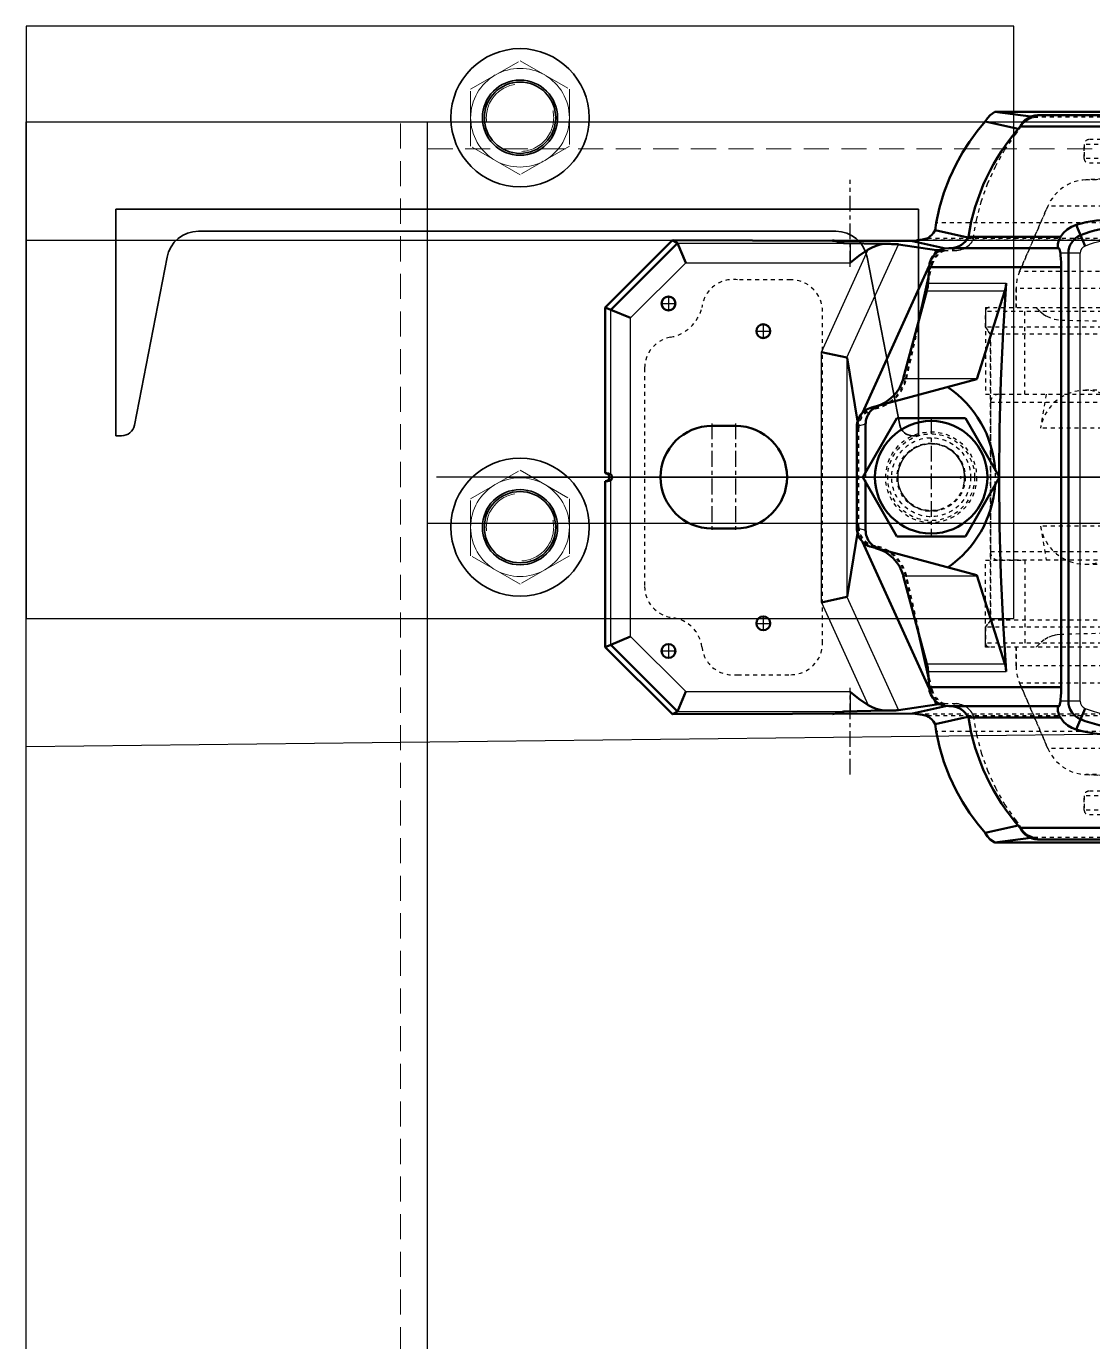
# Model space of a CAD drawing. Header units: millimetres. Extents: x 29178 to 37588, y 1365 to 7305.
# Drawn here: x 30751.9 to 31021.9, y 4129.5 to 4462.6 of the extents above; entities that cross this region are included whole.
import ezdxf

# ---------------------------------------------------------------- set-up
doc = ezdxf.new("R2010")
doc.units = ezdxf.units.MM
for name, pattern in [('CENTER', [7, 4, -1, 1, -1]), ('Dashed', [2, 1, -1]), ('HIDDEN', [9.525, 6.35, -3.175])]:
    doc.linetypes.add(name, pattern=pattern)
for name, color, linetype, lineweight in [('2d ConnectionPoints', 7, 'Continuous', 50), ('AM_0', 7, 'Continuous', 50), ('AM_4', 3, 'Continuous', 25), ('AM_5', 3, 'Continuous', 25), ('AM_7', 7, 'CENTER', 25), ('AM_9', 6, 'Dashed', 25), ('CONTORNO', 7, 'Continuous', 35), ('Oculto (ISO)', 7, 'Dashed', 18), ('TRACEJADA', 3, 'HIDDEN', 20), ('Visível (ISO)', 7, 'Continuous', 35)]:
    doc.layers.add(name, color=color, linetype=linetype, lineweight=lineweight)

# ---------------------------------------------------------------- blocks, each defined once
blk = doc.blocks.new('estrutura')
for p, q in [((-35918.72, 28271.72), (-36168.72, 28271.72)), ((-36168.72, 28271.72), (-36168.72, 28121.72)), ((-35918.72, 28121.72), (-35918.72, 28271.72)), ((-36168.72, 27231.12), (-36168.72, 28247.52)), ((-36168.72, 28247.52), (-35465.52, 28247.52)), ((-36067.12, 27231.12), (-36067.12, 28247.52)), ((-36067.12, 28145.92), (-35567.12, 28145.92)), ((-36168.72, 28121.72), (-35918.72, 28121.72))]:
    blk.add_line(p, q)
at = {"layer": 'CONTORNO'}
for p, q in [((-36146.05, 28168.02), (-36146.05, 28225.42)), ((-36146.05, 28225.42), (-35942.85, 28225.42)), ((-35942.85, 28168.02), (-35942.85, 28225.42)), ((-36125.1, 28219.83), (-35963.79, 28219.83)), ((-36133.08, 28213.25), (-36141.36, 28170.69)), ((-35955.81, 28213.25), (-35947.54, 28170.69)), ((-36146.05, 28168.02), (-36144.59, 28168.02)), ((-35942.85, 28168.02), (-35944.3, 28168.02))]:
    blk.add_line(p, q, dxfattribs=at)
for centre, radius, start, end in [((-36125.1, 28211.7), 8.13, 90, 169), ((-35963.79, 28211.7), 8.13, 11, 90), ((-36144.59, 28171.32), 3.3, 270, 349), ((-35944.3, 28171.32), 3.3, 191, 270)]:
    blk.add_arc(centre, radius, start, end, dxfattribs=at)
at = {"layer": 'Oculto (ISO)', "ltscale": 13.959146}
for p, q in [((-36056.22, 28255.78), (-36043.72, 28263)), ((-36043.72, 28263), (-36031.22, 28255.78)), ((-36056.22, 28241.35), (-36056.22, 28255.78)), ((-36031.22, 28255.78), (-36031.22, 28241.35)), ((-36043.72, 28234.13), (-36056.22, 28241.35)), ((-36031.22, 28241.35), (-36043.72, 28234.13)), ((-36056.22, 28152.08), (-36043.72, 28159.3)), ((-36043.72, 28159.3), (-36031.22, 28152.08)), ((-36056.22, 28137.65), (-36056.22, 28152.08)), ((-36031.22, 28152.08), (-36031.22, 28137.65)), ((-36043.72, 28130.43), (-36056.22, 28137.65)), ((-36031.22, 28137.65), (-36043.72, 28130.43))]:
    blk.add_line(p, q, dxfattribs=at)
at = {"layer": 'Oculto (ISO)', "ltscale": 12.950714}
for centre in [(-36043.72, 28248.57), (-36043.72, 28144.87)]:
    blk.add_circle(centre, 8.53, dxfattribs=at)
at = {"layer": 'Oculto (ISO)', "ltscale": 12.659545}
for centre, start, end in [((-36043.72, 28248.57), 120, 180), ((-36043.72, 28248.57), 60, 120), ((-36043.72, 28248.57), 0, 60), ((-36043.72, 28248.57), 180, 240), ((-36043.72, 28248.57), 300, 0), ((-36043.72, 28248.57), 240, 300), ((-36043.72, 28144.87), 120, 180), ((-36043.72, 28144.87), 60, 120), ((-36043.72, 28144.87), 0, 60), ((-36043.72, 28144.87), 180, 240), ((-36043.72, 28144.87), 300, 0), ((-36043.72, 28144.87), 240, 300)]:
    blk.add_arc(centre, 12.5, start, end, dxfattribs=at)
at = {"layer": 'TRACEJADA'}
for p, q in [((-36073.98, 27231.12), (-36073.98, 28247.52)), ((-36067.12, 28240.66), (-35567.12, 28240.66))]:
    blk.add_line(p, q, dxfattribs=at)
at = {"layer": 'Visível (ISO)'}
for centre, radius in [((-36043.72, 28248.57), 17.5), ((-36043.72, 28248.57), 9.52), ((-36043.72, 28248.57), 9.03), ((-36043.72, 28144.87), 17.5), ((-36043.72, 28144.87), 9.52), ((-36043.72, 28144.87), 9.03)]:
    blk.add_circle(centre, radius, dxfattribs=at)
blk = doc.blocks.new('4_FRB_22_215_location_rng_1_0_in_SKFSNL5246201224KH3024_4')
at = {"layer": 'AM_9'}
for p, q in [((43, 108.75), (21, 108.75)), ((21, 108.75), (21, -54.375)), ((43, 108.75), (43, -54.375)), ((43, 98.75), (21, 98.75)), ((21, -49.375), (43, -49.375)), ((43, -54.375), (21, -54.375)), ((21, -108.75), (21, -98.75)), ((21, -98.75), (43, -98.75)), ((43, -108.75), (21, -108.75)), ((43, -107.75), (43, -108.75))]:
    blk.add_line(p, q, dxfattribs=at)
blk = doc.blocks.new('5_FRB_22_215_location_rng_2_0_in_SKFSNL5246201224KH3024_4')
at = {"layer": 'AM_9'}
for p, q in [((-43, -108.75), (-43, 108.75)), ((-21, 108.75), (-43, 108.75)), ((-21, -108.75), (-21, 108.75)), ((-21, 98.75), (-43, 98.75)), ((-21, -49.375), (-43, -49.375)), ((-43, -54.375), (-21, -54.375)), ((-21, -98.75), (-43, -98.75)), ((-43, -108.75), (-21, -108.75))]:
    blk.add_line(p, q, dxfattribs=at)
blk = doc.blocks.new('6_1224_KM_simple_0_in_SKFSNL5246201224KH3024_4')
at = {"layer": 'AM_9'}
for p, q in [((-18.9, 107.5), (-18.9, -107.5)), ((18.9, 107.5), (-18.9, 107.5)), ((18.9, 107.5), (18.9, -107.5)), ((-12.4, 94.81), (-21, 93.37)), ((-12.4, 94.81), (-12.4, -94.81)), ((12.4, 94.81), (12.4, -94.81)), ((21, 93.37), (12.4, 94.81)), ((-22.01, 83.46), (-22.01, -83.46)), ((22.01, -83.46), (22.01, 83.46)), ((-20.3, 74.45), (-20.3, -74.45)), ((-17.66, 74.45), (-20.3, 74.45)), ((-17.66, 74.45), (-17.66, -74.45)), ((20.3, 74.45), (17.66, 74.45)), ((17.66, 74.45), (17.66, -74.45)), ((20.3, 74.45), (20.3, -74.45)), ((18.81, 60.09), (-18.99, 61.67)), ((-18.99, 61.67), (-18.99, -61.67)), ((18.81, 60.09), (18.81, -60.09)), ((21, -54.38), (21, -105.4)), ((-18.99, -61.67), (18.81, -60.09)), ((-20.3, -74.45), (-17.66, -74.45)), ((17.66, -74.45), (20.3, -74.45)), ((-21, -93.37), (-12.4, -94.81)), ((12.4, -94.81), (21, -93.37)), ((-18.9, -107.5), (18.9, -107.5))]:
    blk.add_line(p, q, dxfattribs=at)
for centre, radius, start, end in [((-18.9, 105.4), 2.1, 90, 180), ((18.9, 105.4), 2.1, 360, 90), ((-10.5, 83.46), 11.51, 99.4996, 231.5166), ((10.5, 83.46), 11.51, 308.4834, 80.5004), ((-20.3, 73.75), 0.7, 90, 180), ((20.3, 73.75), 0.7, 0, 90), ((-18.9, 63.76), 2.1, 180, 267.6141), ((18.9, 62.19), 2.1, 267.6141, 0), ((-18.9, -63.76), 2.1, 92.3859, 180), ((18.9, -62.19), 2.1, 0, 92.3859), ((-10.5, -83.46), 11.51, 128.4834, 260.5004), ((-20.3, -73.75), 0.7, 180, 270), ((10.5, -83.46), 11.51, 279.4996, 51.5166), ((20.3, -73.75), 0.7, 270, 360), ((-18.9, -105.4), 2.1, 180, 270), ((18.9, -105.4), 2.1, 270, 0)]:
    blk.add_arc(centre, radius, start, end, dxfattribs=at)
blk = doc.blocks.new('9_M_20x110_20x110_001_2_0_in_SKFSNL5246201224KH3024_4')
at = {"layer": 'AM_0'}
for p, q in [((-15, -113.84), (0, -105.18)), ((0, -105.18), (15, -113.84)), ((-15, -131.16), (-15, -113.84)), ((15, -113.84), (15, -131.16)), ((0, -139.82), (-15, -131.16)), ((15, -131.16), (0, -139.82))]:
    blk.add_line(p, q, dxfattribs=at)
blk.add_circle((0, -122.5), 14.25, dxfattribs=at)
at = {"layer": 'AM_5'}
blk.add_arc((0, -122.5), 8.47, 75, 15, dxfattribs=at)
at = {"layer": 'AM_7'}
for p, q in [((0, -137.46), (0, -107.54)), ((-14.96, -122.5), (14.96, -122.5))]:
    blk.add_line(p, q, dxfattribs=at)
at = {"layer": 'AM_9'}
for radius in [10, 8.47]:
    blk.add_circle((0, -122.5), radius, dxfattribs=at)
blk = doc.blocks.new('10_SNL_524_620_CAP_0_in_SKFSNL5246201224KH3024_4')
at = {"layer": 'AM_0'}
for p, q in [((-91.7, -95.54), (-91.7, 95.54)), ((91.7, -95.54), (91.7, 95.54)), ((-88.82, -99.94), (-88.82, -6.81)), ((88.82, -99.94), (88.82, -6.81)), ((-63.9, -85.81), (-58.53, -83.53)), ((63.9, -85.81), (58.53, -83.53)), ((-60.88, -113.09), (-60.88, -89.78)), ((56.71, -87.75), (-56.71, -87.75)), ((-53.16, -123.01), (-53.16, -89.56)), ((53.16, -89.56), (-53.16, -89.56)), ((53.16, -123.01), (53.16, -89.56)), ((60.88, -113.09), (60.88, -89.78)), ((-58, -90.23), (-58, -118.01)), ((58.01, -118.01), (58.01, -90.19)), ((-24.8, -110.94), (-47.22, -103.85)), ((47.22, -103.85), (24.8, -110.94)), ((-17.64, -137.64), (-24.8, -110.94)), ((24.8, -110.94), (17.64, -137.64)), ((-24.99, -129.55), (-47.22, -123.59)), ((47.22, -123.59), (24.99, -129.55)), ((-13.42, -139.09), (-1.26, -139.09)), ((1.26, -139.09), (13.42, -139.09)), ((-12.81, -141.35), (12.81, -141.35))]:
    blk.add_line(p, q, dxfattribs=at)
for points in [[(-63.88, -85.8), (-64.56, -83.26), (-65.01, -80.64), (-65.2, -77.9), (-65.13, -75.11), (-64.82, -72.58), (-64.26, -70.04), (-63.43, -67.44), (-62.31, -64.86)], [(62.31, -64.86), (63.74, -68.31), (64.68, -71.83), (65.12, -74.97), (65.2, -78.07), (64.93, -81.2), (64.33, -84.24), (63.88, -85.8)], [(-60.88, -89.78), (-61.89, -88.99), (-62.72, -88.07), (-63.41, -86.97), (-63.9, -85.81)], [(63.9, -85.81), (63.47, -86.86), (62.85, -87.89), (62.01, -88.87), (60.88, -89.78)], [(-60.88, -89.78), (-60.41, -90.03), (-59.98, -90.21), (-59.43, -90.37), (-59.04, -90.44), (-58.73, -90.46), (-58.29, -90.43), (-58.05, -90.33), (-58, -90.23)], [(-56.71, -89.79), (-57.38, -89.9), (-57.8, -89.99), (-58, -90.18)], [(-53.16, -89.56), (-54.38, -89.59), (-55.43, -89.65), (-56.13, -89.72), (-56.71, -89.79)], [(56.71, -89.79), (56.18, -89.72), (55.51, -89.65), (54.42, -89.59), (53.16, -89.56)], [(58, -90.18), (57.87, -90.02), (57.47, -89.91), (56.71, -89.79)], [(58, -90.24), (58.1, -90.36), (58.47, -90.46), (58.88, -90.46), (59.23, -90.41), (59.7, -90.3), (60.15, -90.14), (60.66, -89.9), (60.88, -89.78)], [(-47.22, -103.85), (-47.78, -103.69), (-49.19, -103.47)], [(-0.17, -105.28), (-12.2, -105.17), (-24.53, -104.83), (-36.86, -104.26), (-49.19, -103.47)], [(49.19, -103.47), (36.95, -104.26), (24.69, -104.82), (12.42, -105.16), (0.17, -105.28)], [(49.19, -103.47), (47.68, -103.72), (47.22, -103.85)], [(-18.25, -135.39), (-18.12, -135.8), (-17.95, -136.21), (-17.75, -136.59), (-17.51, -136.96), (-17.25, -137.31), (-16.95, -137.63), (-16.63, -137.92), (-16.29, -138.19), (-15.92, -138.42), (-15.53, -138.63), (-15.13, -138.79), (-14.71, -138.92), (-14.29, -139.02), (-13.85, -139.08), (-13.42, -139.09), (-13.42, -139.09)], [(13.42, -139.09), (13.85, -139.08), (14.29, -139.02), (14.71, -138.92), (15.13, -138.79), (15.53, -138.63), (15.92, -138.42), (16.29, -138.19), (16.63, -137.92), (16.95, -137.63), (17.25, -137.31), (17.51, -136.96), (17.75, -136.59), (17.95, -136.21), (18.12, -135.8), (18.25, -135.39), (18.25, -135.39)], [(-12.81, -141.35), (-13.25, -141.33), (-13.68, -141.27), (-14.11, -141.18), (-14.52, -141.05), (-14.93, -140.88), (-15.31, -140.68), (-15.68, -140.45), (-16.03, -140.18), (-16.35, -139.88), (-16.64, -139.56), (-16.91, -139.22), (-17.14, -138.85), (-17.35, -138.46), (-17.51, -138.06), (-17.64, -137.64), (-17.64, -137.64)], [(17.64, -137.64), (17.51, -138.06), (17.35, -138.46), (17.14, -138.85), (16.91, -139.22), (16.64, -139.56), (16.35, -139.88), (16.03, -140.18), (15.68, -140.44), (15.31, -140.68), (14.93, -140.88), (14.52, -141.05), (14.11, -141.18), (13.68, -141.27), (13.25, -141.33), (12.81, -141.35), (12.81, -141.35)]]:
    blk.add_lwpolyline(points, dxfattribs=at)
for centre, radius, start, end in [((-38.09, -75), 25.15, 157.3029, 202.6971), ((38.09, -75), 25.15, 337.3029, 22.6971), ((-56.71, -82.76), 4.99, 203, 270), ((56.71, -82.76), 4.99, 270, 337), ((-86.68, -95.39), 5.03, 181.7484, 244.7949), ((86.67, -95.39), 5.03, 295.2051, 358.2516), ((-52.37, -58.75), 55, 228.4908, 261.0989), ((52.37, -58.75), 55, 278.9011, 311.5092), ((0, -133.84), 27.61, 94.1587, 145.7637), ((0, -133.84), 27.61, 34.2363, 85.8389), ((-63.01, -117.63), 5.01, 2.56, 64.7949), ((63.01, -117.63), 5.01, 115.2051, 177.44), ((-53, -118.01), 5.01, 180, 268.153), ((53, -118.01), 5.01, 271.847, 0), ((0, 670.88), 795.67, 266.16938, 266.45581), ((0, 670.88), 795.67, 273.54419, 273.83062), ((-49.81, -133.25), 10, 75, 86.4558), ((49.81, -133.25), 10, 93.5442, 105), ((-27.58, -139.2), 10, 15, 75), ((27.58, -139.2), 10, 105, 165)]:
    blk.add_arc(centre, radius, start, end, dxfattribs=at)
at = {"layer": 'AM_4'}
for p, q in [((-56.71, -84.75), (-56.71, -89.79)), ((56.71, -84.75), (-56.71, -84.75)), ((56.71, -84.75), (56.71, -89.79)), ((-49.19, -123.27), (-49.19, -103.47)), ((-47.22, -123.59), (-47.22, -103.85)), ((47.22, -123.59), (47.22, -103.85)), ((49.19, -123.27), (49.19, -103.47)), ((-24.99, -129.55), (-24.99, -110.87)), ((24.99, -129.55), (24.99, -110.87)), ((-13.42, -139.09), (-12.81, -141.35)), ((12.81, -141.35), (13.42, -139.09))]:
    blk.add_line(p, q, dxfattribs=at)
for centre, radius, start, end in [((-38.09, -75), 22.15, 157.3439, 202.6561), ((38.09, -75), 22.15, 337.3439, 22.6561), ((-56.71, -82.76), 1.99, 203, 270), ((56.71, -82.76), 1.99, 270, 337)]:
    blk.add_arc(centre, radius, start, end, dxfattribs=at)
at = {"layer": 'AM_9'}
for p, q in [((-42, 108.75), (-42, -108.75)), ((-38, 108.75), (-38, -108.75)), ((-36.21, 107.5), (-36.21, -107.5)), ((36.21, 107.5), (36.21, -107.5)), ((38, 108.75), (38, -108.75)), ((42, 108.75), (42, -108.75)), ((-52.12, 100.1), (-52.12, -100.1)), ((-47.76, 101), (-47.76, -101)), ((47.76, 101), (47.76, -101)), ((-68.67, 92.97), (-68.67, -92.97)), ((68.67, 92.97), (68.67, -92.97)), ((-84.3, 83.75), (-84.3, -83.75)), ((-80.7, 83.75), (-80.7, -83.75)), ((-75.32, 83.32), (-75.32, -83.32)), ((75.32, 83.32), (75.32, -83.32)), ((80.7, 83.75), (80.7, -83.75)), ((84.3, 83.75), (84.3, -83.75)), ((-85.5, 82.55), (-85.5, -82.55)), ((-79.5, 82.55), (-79.5, -82.55)), ((79.5, 82.55), (79.5, -82.55)), ((85.5, 82.55), (85.5, -82.55)), ((52.12, 70.74), (52.12, -100.1)), ((43, -54.38), (43, -107.75)), ((-75.5, -79.1), (-75.32, -83.32)), ((75.32, -83.32), (75.5, -79.1)), ((-84.3, -83.75), (-80.7, -83.75)), ((80.7, -83.75), (84.3, -83.75)), ((-68.67, -92.97), (-52.12, -100.1)), ((-58, -117.92), (-58, -90.18)), ((-58, -90.21), (-58, -90.18)), ((-58, -117.71), (-58, -90.21)), ((-58, -90.22), (-58, -90.21)), ((-58, -90.23), (-58, -90.22)), ((-58, -117.63), (-58, -90.27)), ((52.12, -100.1), (68.67, -92.97)), ((58, -117.92), (58, -90.18)), ((58, -90.18), (58, -90.21)), ((58, -117.71), (58, -90.21)), ((58, -90.21), (58, -90.22)), ((58, -90.22), (58, -90.24)), ((58, -90.29), (58, -117.63)), ((-47.76, -101), (-43, -101)), ((43, -101), (47.76, -101)), ((0.17, -105.28), (-0.17, -105.28)), ((-42, -108.75), (-38, -108.75)), ((-38, -108.75), (-36.21, -107.5)), ((-36.21, -107.5), (36.21, -107.5)), ((36.21, -107.5), (38, -108.75)), ((38, -108.75), (42, -108.75)), ((-58, -117.92), (-58, -117.71)), ((58, -117.71), (58, -117.92)), ((-1.26, -139.09), (1.26, -139.09))]:
    blk.add_line(p, q, dxfattribs=at)
blk.add_circle((0, -122.5), 11, dxfattribs=at)
for centre, radius, start, end in [((-84.3, -82.55), 1.2, 180, 270), ((-80.7, -82.55), 1.2, 270, 0), ((80.7, -82.55), 1.2, 180, 270), ((84.3, -82.55), 1.2, 270, 0), ((-64.31, -82.85), 11.02, 182.4428, 246.6929), ((64.31, -82.85), 11.02, 293.3071, 357.5572), ((-47.76, -89.98), 11.02, 246.6929, 270), ((47.76, -89.98), 11.02, 270, 293.3071), ((0, -133.84), 27.61, 85.8389, 94.1587), ((-42, -107.75), 1, 180, 270), ((42, -107.75), 1, 270, 0), ((-63.01, -117.63), 5.01, 359.0294, 2.56), ((-53, -118.01), 5.01, 179.0294, 180), ((63.01, -117.63), 5.01, 177.44, 180.9706), ((53, -118.01), 5.01, 0, 0.9706)]:
    blk.add_arc(centre, radius, start, end, dxfattribs=at)
blk = doc.blocks.new('11_SNL_524_620_BASE_0_in_SKFSNL5246201224KH3024_4')
at = {"layer": 'AM_0'}
for p, q in [((-92.5, 106.39), (-92.5, -106.39)), ((92.5, 106.39), (92.5, -106.39)), ((-91.36, -97.23), (-92.5, -106.39)), ((91.36, -97.23), (92.5, -106.39)), ((-88.23, -100.46), (-90.08, -108.79)), ((90.08, -108.79), (88.23, -100.46)), ((-60.69, -113.18), (-62.55, -121.52)), ((62.55, -121.52), (60.69, -113.18)), ((-57.94, -118.83), (-59.8, -127.19)), ((59.8, -127.19), (57.94, -118.83)), ((-64.42, -121.2), (-62.55, -121.52)), ((-58.98, -130.79), (-57.51, -121.17)), ((-57.51, -121.17), (-57.5, -120.19)), ((-57.51, -121.17), (-56.41, -121.67)), ((-53.51, -122.99), (-16.35, -139.89)), ((-38.66, -125.88), (-50.71, -123.17)), ((53.51, -122.99), (16.35, -139.89)), ((50.71, -123.17), (38.66, -125.88)), ((57.51, -121.17), (56.41, -121.67)), ((57.51, -121.17), (57.5, -120.19)), ((57.51, -121.17), (58.98, -130.79)), ((64.42, -121.2), (62.55, -121.52)), ((-44.47, -124.33), (-49.17, -123.27)), ((49.17, -123.27), (44.47, -124.33)), ((-59.8, -127.19), (-60, -188)), ((60, -188), (59.8, -127.19)), ((-59.3, -144.58), (-59.1, -134.39)), ((59.3, -144.58), (59.1, -134.39)), ((-30.25, -143.79), (-14.19, -141.16)), ((30.25, -143.79), (14.19, -141.16)), ((-60, -147.52), (-59.3, -144.58)), ((-30.31, -143.83), (-31.71, -150.29)), ((-30.25, -143.79), (-30.31, -143.83)), ((30.25, -143.79), (30.31, -143.83)), ((30.31, -143.83), (31.71, -150.29)), ((60, -147.52), (59.3, -144.58)), ((-13, -172), (-13, -178)), ((13, -178), (13, -172)), ((-59.3, -186.72), (-54.3, -184.65)), ((54.3, -184.65), (59.3, -186.72)), ((-59.3, -186.72), (-60, -188)), ((-60, -188), (-43, -205)), ((-59.3, -186.72), (-59.3, -186.72)), ((-59.3, -186.72), (-42.42, -203.6)), ((42.42, -203.6), (59.3, -186.72)), ((43, -205), (60, -188)), ((60, -188), (59.3, -186.72)), ((59.3, -186.72), (59.3, -186.72)), ((-40.35, -198.6), (-42.42, -203.6)), ((42.42, -203.6), (40.35, -198.6)), ((-43, -205), (-42.42, -203.6)), ((-43, -205), (-1, -205)), ((-42.42, -203.6), (-42.42, -203.6)), ((1, -205), (43, -205)), ((42.42, -203.6), (43, -205)), ((42.42, -203.6), (42.42, -203.6))]:
    blk.add_line(p, q, dxfattribs=at)
for points in [[(-90.08, -108.79), (-90.94, -108.26), (-91.72, -107.53), (-92.5, -106.39)], [(90.08, -108.79), (90.94, -108.26), (91.72, -107.53), (92.5, -106.39)], [(-64.42, -121.2), (-68.31, -120.37), (-72.05, -119.27), (-75.77, -117.85), (-79.29, -116.2), (-82.22, -114.56), (-84.97, -112.78), (-87.61, -110.85), (-90.08, -108.79)], [(64.42, -121.2), (68.31, -120.37), (72.05, -119.27), (75.77, -117.85), (79.29, -116.2), (82.22, -114.56), (84.97, -112.78), (87.61, -110.85), (90.08, -108.79)], [(-60.45, -123.59), (-60.64, -123.21), (-60.94, -122.8), (-61.37, -122.34), (-61.89, -121.91), (-62.55, -121.52)], [(60.45, -123.59), (60.64, -123.21), (60.94, -122.8), (61.37, -122.34), (61.89, -121.91), (62.55, -121.52)], [(-60, -126), (-60.1, -125.38), (-60.21, -124.71), (-60.36, -124.01), (-60.45, -123.59)], [(-60, -126), (-59.89, -126.43), (-59.82, -126.86), (-59.8, -127.19)], [(60, -126), (59.89, -126.43), (59.82, -126.86), (59.8, -127.19)], [(60, -126), (60.1, -125.38), (60.21, -124.71), (60.36, -124.01), (60.45, -123.59)], [(-59.1, -134.39), (-59.09, -133.87), (-59.08, -133.37), (-59.07, -132.91), (-59.06, -132.48), (-59.05, -132.1), (-59.04, -131.76), (-59.03, -131.46), (-59.01, -131.22), (-59, -131.02), (-58.99, -130.88), (-58.98, -130.79)], [(58.98, -130.79), (58.99, -130.89), (59, -131.03), (59.01, -131.23), (59.03, -131.48), (59.04, -131.78), (59.05, -132.12), (59.06, -132.51), (59.07, -132.93), (59.08, -133.4), (59.09, -133.9), (59.1, -134.39)], [(-59.1, -134.39), (-58.91, -135.39), (-58.62, -136.42), (-58.22, -137.46), (-57.71, -138.47)], [(59.1, -134.39), (58.91, -135.39), (58.62, -136.42), (58.22, -137.46), (57.71, -138.47)], [(-54.3, -143), (-54.31, -142.99), (-56.1, -140.81), (-57.71, -138.47)], [(57.71, -138.47), (56.11, -140.79), (54.31, -142.99), (54.3, -143)], [(-0.71, -203.6), (-0.77, -203.73), (-0.82, -203.87), (-0.87, -204.01), (-0.91, -204.17), (-0.94, -204.33), (-0.97, -204.5), (-0.99, -204.67), (-1, -204.84), (-1, -205)], [(-1, -205), (-1, -204.91), (-0.98, -204.83), (-0.97, -204.74), (-0.94, -204.66), (-0.91, -204.58), (-0.87, -204.5), (-0.82, -204.43), (-0.77, -204.36), (-0.71, -204.29), (-0.64, -204.23), (-0.57, -204.18), (-0.5, -204.13), (-0.42, -204.09), (-0.34, -204.06), (-0.26, -204.03), (-0.17, -204.02), (-0.09, -204), (0, -204), (0.09, -204), (0.17, -204.02), (0.26, -204.03), (0.34, -204.06), (0.42, -204.09), (0.5, -204.13), (0.57, -204.18), (0.64, -204.23), (0.71, -204.29), (0.77, -204.36), (0.82, -204.43), (0.87, -204.5), (0.91, -204.58), (0.94, -204.66), (0.97, -204.74), (0.98, -204.83), (1, -204.91), (1, -205)], [(0.71, -203.6), (0.57, -203.46), (0.36, -203.34), (0.21, -203.29), (0.09, -203.28), (-0.04, -203.27), (-0.15, -203.28), (-0.28, -203.31), (-0.44, -203.38), (-0.61, -203.49), (-0.71, -203.6)], [(1, -205), (1, -204.83), (0.98, -204.65), (0.97, -204.48), (0.94, -204.32), (0.91, -204.15), (0.87, -204), (0.82, -203.85), (0.77, -203.71), (0.71, -203.6)]]:
    blk.add_lwpolyline(points, dxfattribs=at)
for centre in [(-37, -165), (37, -165), (-44, -189), (44, -189)]:
    blk.add_circle(centre, 1.75, dxfattribs=at)
for centre, start, end in [((0, -172), 0, 180), ((0, -178), 180, 0)]:
    blk.add_arc(centre, 13, start, end, dxfattribs=at)
at = {"layer": 'AM_4'}
for p, q in [((-30.31, -143.83), (-58.98, -130.79)), ((30.31, -143.83), (58.98, -130.79)), ((-31.71, -150.29), (-57.71, -138.47)), ((31.71, -150.29), (57.71, -138.47)), ((-59.28, -143), (-54.3, -143)), ((-54.3, -184.65), (-54.3, -143)), ((54.3, -184.65), (54.3, -143)), ((54.3, -143), (59.28, -143)), ((-59.3, -186.72), (-59.3, -144.58)), ((30.25, -143.79), (-30.25, -143.79)), ((59.3, -186.72), (59.3, -144.58)), ((31.71, -150.29), (-31.71, -150.29)), ((-54.3, -184.65), (-40.35, -198.6)), ((40.35, -198.6), (54.3, -184.65)), ((40.35, -198.6), (-40.35, -198.6)), ((-0.71, -203.6), (-42.42, -203.6)), ((42.42, -203.6), (0.71, -203.6))]:
    blk.add_line(p, q, dxfattribs=at)
at = {"layer": 'AM_7'}
for p, q in [((-53.3, -143), (-75.3, -143)), ((75.3, -143), (53.3, -143)), ((0, -191.65), (0, -158.35)), ((-37, -166.84), (-37, -163.16)), ((37, -166.84), (37, -163.16)), ((-38.84, -165), (-35.16, -165)), ((35.16, -165), (38.84, -165)), ((-13.65, -172), (13.65, -172)), ((-13.65, -178), (13.65, -178)), ((-45.84, -189), (-42.16, -189)), ((-44, -190.84), (-44, -187.16)), ((42.16, -189), (45.84, -189)), ((44, -190.84), (44, -187.16))]:
    blk.add_line(p, q, dxfattribs=at)
at = {"layer": 'AM_9'}
for p, q in [((-60.45, 123.59), (-60.45, -123.59)), ((60.45, 123.59), (60.45, -123.59)), ((-64.42, 121.2), (-64.42, -121.2)), ((64.42, 121.2), (64.42, -121.2)), ((-60, -1), (-60, -126)), ((60, -1), (60, -126)), ((-39.8, -89.63), (-39.1, -58.89)), ((39.1, -58.89), (39.8, -89.63)), ((-91.22, -79.47), (-91.22, -95.48)), ((-75.32, -83.32), (-75.5, -79.1)), ((75.5, -79.1), (75.32, -83.32)), ((91.22, -79.47), (91.22, -95.48)), ((-80.7, -83.75), (-84.3, -83.75)), ((84.3, -83.75), (80.7, -83.75)), ((-52.12, -100.1), (-68.67, -92.97)), ((68.67, -92.97), (52.12, -100.1)), ((-91.22, -95.49), (-91.22, -95.48)), ((-91.22, -95.48), (-91.22, -95.49)), ((91.22, -95.49), (91.22, -95.48)), ((91.22, -95.49), (91.22, -95.48)), ((-88.15, -100.12), (-88.23, -100.46)), ((-43, -101), (-47.76, -101)), ((47.76, -101), (43, -101)), ((88.23, -100.46), (88.15, -100.12)), ((-38, -108.75), (-42, -108.75)), ((-36.21, -107.5), (-38, -108.75)), ((36.21, -107.5), (-36.21, -107.5)), ((38, -108.75), (36.21, -107.5)), ((42, -108.75), (38, -108.75)), ((-60.39, -111.82), (-60.69, -113.18)), ((60.69, -113.18), (60.39, -111.82)), ((-57.34, -116.17), (-57.94, -118.83)), ((-57.34, -116.17), (-57.37, -119.03)), ((57.94, -118.83), (57.34, -116.17)), ((57.34, -116.17), (57.37, -119.03)), ((-57.5, -120.19), (-57.49, -119.39)), ((-57.49, -119.39), (-57.37, -119.03)), ((57.49, -119.39), (57.37, -119.03)), ((57.5, -120.19), (57.49, -119.39)), ((-56.41, -121.67), (-53.51, -122.99)), ((-53.81, -122.48), (-53.76, -122.24)), ((-50.71, -123.17), (-53.81, -122.48)), ((-49.17, -123.27), (-53.76, -122.24)), ((53.76, -122.24), (49.17, -123.27)), ((53.81, -122.48), (50.71, -123.17)), ((56.41, -121.67), (53.51, -122.99)), ((53.81, -122.48), (53.76, -122.24)), ((-25.02, -128.7), (-44.47, -124.33)), ((-25.08, -128.94), (-38.66, -125.88)), ((44.47, -124.33), (25.02, -128.7)), ((38.66, -125.88), (25.08, -128.94)), ((-25.08, -128.94), (-25.02, -128.7)), ((25.08, -128.94), (25.02, -128.7)), ((-17.58, -136.71), (-17.34, -136.66)), ((-17.56, -136.81), (-17.58, -136.71)), ((-17.56, -136.81), (-17.32, -136.77)), ((-17.32, -136.77), (-17.34, -136.66)), ((-16.35, -139.89), (-13.72, -141.08)), ((16.35, -139.89), (13.72, -141.08)), ((17.34, -136.66), (17.32, -136.77)), ((17.56, -136.81), (17.32, -136.77)), ((17.58, -136.71), (17.34, -136.66)), ((17.58, -136.71), (17.56, -136.81)), ((-14.19, -141.16), (-13.72, -141.08)), ((-13.72, -141.08), (-12.79, -141.08)), ((12.54, -140.85), (-12.54, -140.85)), ((12.79, -141.08), (13.72, -141.08)), ((14.19, -141.16), (13.72, -141.08)), ((42, -150), (-41.94, -150)), ((-50, -158.06), (-50, -171.56)), ((50, -171.56), (50, -158)), ((-27.61, -195.05), (27.65, -195.05))]:
    blk.add_line(p, q, dxfattribs=at)
for points in [[(-42, -94.94), (-41.31, -94.11), (-40.75, -93.23), (-40.01, -91.29), (-39.8, -89.63)], [(39.8, -89.63), (39.9, -90.74), (40.16, -91.81), (40.57, -92.86), (41.14, -93.87), (42, -94.94)], [(-91.22, -95.49), (-91.26, -96.18), (-91.36, -97.23)], [(-88.15, -100.12), (-88.55, -99.93), (-88.92, -99.71), (-89.28, -99.46), (-89.61, -99.17), (-89.92, -98.86), (-90.2, -98.52), (-90.45, -98.16), (-90.67, -97.78), (-90.85, -97.38), (-91, -96.97), (-91.11, -96.55), (-91.18, -96.11), (-91.21, -95.68), (-91.22, -95.48)], [(-42, -94.94), (-42.37, -95.3), (-42.68, -95.57), (-42.89, -95.74), (-43, -95.81), (-43, -95.82)], [(43, -95.82), (42.99, -95.81), (42.87, -95.72), (42.64, -95.53), (42.35, -95.28), (42, -94.94)], [(88.15, -100.12), (88.55, -99.93), (88.92, -99.71), (89.28, -99.46), (89.61, -99.17), (89.92, -98.86), (90.2, -98.52), (90.45, -98.16), (90.67, -97.78), (90.85, -97.38), (91, -96.97), (91.11, -96.55), (91.18, -96.11), (91.21, -95.68), (91.22, -95.48)], [(91.22, -95.49), (91.26, -96.18), (91.36, -97.23)], [(-60.39, -111.82), (-65.12, -111.04), (-69.77, -109.84), (-74.29, -108.24), (-78.66, -106.25), (-82.84, -103.89), (-86.79, -101.17), (-88.15, -100.12)], [(60.39, -111.82), (65.12, -111.04), (69.77, -109.84), (74.29, -108.24), (78.66, -106.25), (82.84, -103.89), (86.79, -101.17), (88.15, -100.12)], [(-60.39, -111.82), (-59.99, -112.01), (-59.62, -112.23), (-59.26, -112.48), (-58.93, -112.76), (-58.63, -113.07), (-58.35, -113.41), (-58.1, -113.77), (-58, -113.93)], [(60.39, -111.82), (59.99, -112.01), (59.62, -112.23), (59.26, -112.48), (58.93, -112.76), (58.63, -113.07), (58.35, -113.41), (58.1, -113.77), (58.01, -113.93)], [(-58, -113.93), (-57.8, -114.31), (-57.64, -114.72), (-57.51, -115.13), (-57.41, -115.56), (-57.36, -115.99), (-57.34, -116.17)], [(58.01, -113.93), (57.8, -114.31), (57.64, -114.72), (57.51, -115.13), (57.41, -115.56), (57.36, -115.99), (57.34, -116.17)], [(-12.79, -141.08), (-12.69, -140.96), (-12.54, -140.85)], [(12.54, -140.85), (12.69, -140.96), (12.79, -141.08)]]:
    blk.add_lwpolyline(points, dxfattribs=at)
for radius in [11.5, 8.65]:
    blk.add_circle((0, -122.5), radius, dxfattribs=at)
for centre, radius, start, end in [((-84.3, -82.55), 1.2, 180, 270), ((-80.7, -82.55), 1.2, 270, 0), ((80.7, -82.55), 1.2, 180, 270), ((84.3, -82.55), 1.2, 270, 0), ((-64.31, -82.85), 11.02, 182.4428, 246.6929), ((64.31, -82.85), 11.02, 293.3071, 357.5572), ((-47.76, -89.98), 11.02, 246.6929, 270), ((47.76, -89.98), 11.02, 270, 293.3071), ((-42, -107.75), 1, 180, 270), ((42, -107.75), 1, 270, 360), ((-52.66, -117.36), 5.24, 202.8324, 257.3263), ((-52.66, -117.36), 5, 199.5164, 257.3263), ((52.66, -117.36), 5, 282.6737, 340.4836), ((52.66, -117.36), 5.24, 282.6737, 337.1676), ((-27.23, -138.51), 9.81, 10.5967, 77.3263), ((-27.23, -138.51), 10.06, 10.5967, 77.3263), ((27.23, -138.51), 10.06, 102.6737, 169.4033), ((27.23, -138.51), 9.81, 102.6737, 169.4033), ((-12.41, -135.85), 5.25, 190.5967, 265.7973), ((-12.41, -135.85), 5, 190.5967, 268.4227), ((12.41, -135.85), 5, 271.5773, 349.4033), ((12.41, -135.85), 5.25, 274.2027, 349.4033), ((-41.94, -158.06), 8.06, 90, 180), ((42, -158), 8, 0, 90), ((-42.1, -172.64), 7.97, 172.2139, 263.6606), ((42.12, -172.65), 7.96, 276.261, 7.8644), ((-45.29, -190.29), 10, 10.2871, 76.6581), ((44, -189), 8.5, 96.8683, 173.3435), ((-27.61, -187.08), 7.97, 190.2871, 270), ((27.65, -187.09), 7.96, 270, 353.3435)]:
    blk.add_arc(centre, radius, start, end, dxfattribs=at)

msp = doc.modelspace()

# ---------------------------------------------------------------- linework, layer by layer
for p, q in [((30751.92, 4408.42), (31455.12, 4408.42)), ((31103.52, 4348.42), (30855.77, 4348.42)), ((30873.52, 4348.42), (31333.52, 4348.42)), ((30751.92, 4280.22), (31455.12, 4288.42))]:
    msp.add_line(p, q)
at = {"layer": '2d ConnectionPoints'}
for p in [(30981.02, 4348.42), (30981.02, 4348.42), (30988.52, 4348.42), (30988.52, 4348.42)]:
    msp.add_point(p, dxfattribs=at)

# ---------------------------------------------------------------- block references
at = {"rotation": 270}
for name in ['11_SNL_524_620_BASE_0_in_SKFSNL5246201224KH3024_4', '10_SNL_524_620_CAP_0_in_SKFSNL5246201224KH3024_4', '5_FRB_22_215_location_rng_2_0_in_SKFSNL5246201224KH3024_4', '6_1224_KM_simple_0_in_SKFSNL5246201224KH3024_4', '9_M_20x110_20x110_001_2_0_in_SKFSNL5246201224KH3024_4', '4_FRB_22_215_location_rng_1_0_in_SKFSNL5246201224KH3024_4']:
    msp.add_blockref(name, (31103.52, 4348.42), dxfattribs=at)
msp.add_blockref('estrutura', (66920.64, -23809.1))

doc.saveas('drawing.dxf')
